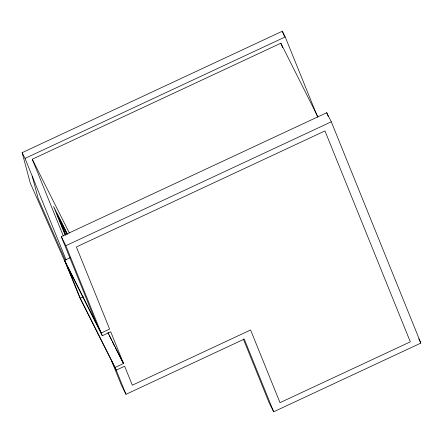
<?xml version="1.0" encoding="UTF-8"?>
<svg xmlns="http://www.w3.org/2000/svg" width="443" height="443" viewBox="0 0 443 443"><rect width="100%" height="100%" fill="white"/><g stroke="black" fill="none" stroke-linecap="round" stroke-linejoin="round"><path stroke-width="0.66" d="M72.054 277.794L30.24 182.948L22.15 152.663L282.335 31.215L285.214 36.941L317.653 117.102M66.09 259.853L25.029 158.389L285.214 36.941M63.349 236.041L32.273 159.242L280.856 43.215L317.924 116.919M96.613 323.916L61.284 236.617L326.729 112.716L331.303 121.808L420.85 343.087L273.669 411.785L269.1 402.693L243.296 338.934M273.669 411.785L244.259 339.1L125.995 394.303L115.119 367.441L123.553 363.504L110.717 331.785L102.283 335.722L65.857 245.71L331.303 121.808M64.606 260.274L101.187 333.009L109.62 329.077L76.384 246.956L324.968 130.923L410.323 341.841L280.004 402.665L250.594 329.985L132.33 385.188L124.649 366.217L116.221 370.149L79.635 297.414L64.606 260.274L70.027 257.743M115.119 367.441L80.288 298.189L83.301 296.782M418.718 338.84L420.85 343.087M32.273 159.242L69.341 232.946M67.391 233.943L53.603 206.527L65.132 235.011M67.209 234.209L56.975 213.858L65.664 235.327M66.937 234.148L59.595 219.545L65.741 234.74M22.15 152.663L25.029 158.389M61.284 236.617L65.857 245.71M108.003 332.588L123.553 363.504M107.954 333.025L108.579 334.26M109.199 335.495L111.686 340.44M112.306 341.675L114.792 346.62M115.413 347.855L120.075 357.124M120.38 357.728L122.822 362.579M102.283 335.722L67.452 266.47L80.288 298.189M125.995 394.303L121.421 385.211L111.647 361.056M65.293 260.202L38.303 198.985L32.184 176.059M326.729 112.716L328.285 116.564M282.335 31.215L284.412 36.348M280.856 43.215L282.673 47.7"/></g></svg>
